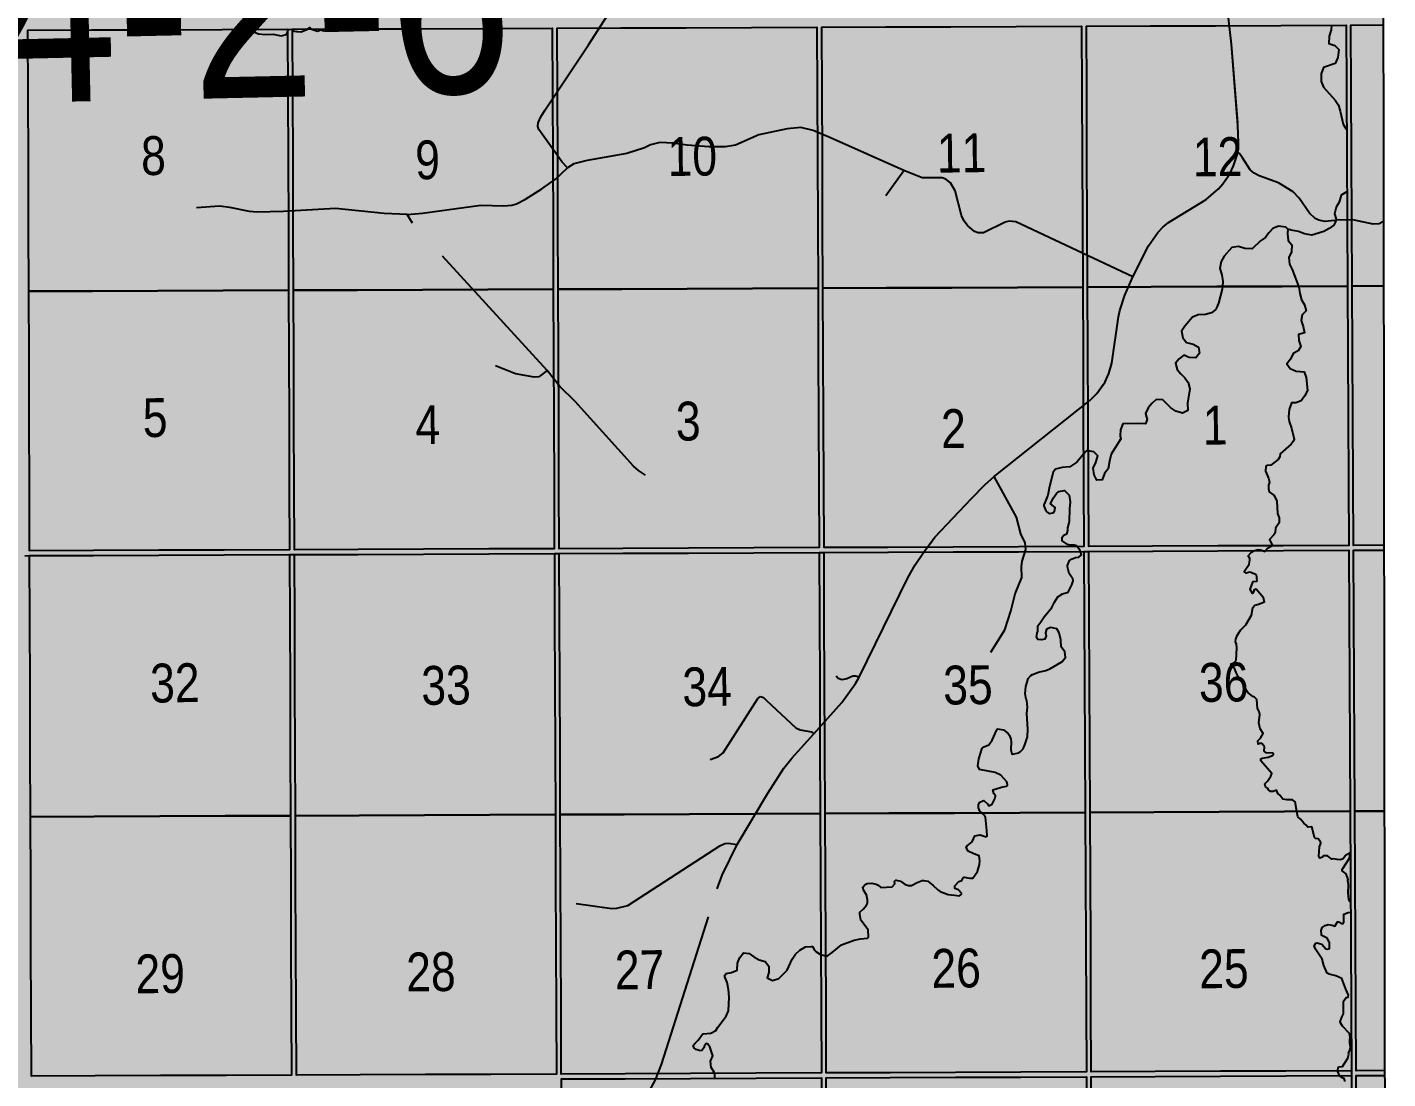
# Model space of a CAD drawing. Extents: x 405326 to 424052, y 6044755 to 6062236.
# Drawn here: x 417322.9 to 417601.5, y 6049722.1 to 6049937.6 of the extents above; entities that cross this region are included whole.
import ezdxf

# ---------------------------------------------------------------- set-up
doc = ezdxf.new("R2010")
doc.units = 0
doc.header["$LTSCALE"] = 5
doc.linetypes.add('DASHED2', pattern=[9.525, 6.35, -3.175])
for name, color, linetype in [('Quarters', 8, 'Continuous'), ('RoadSeg', 57, 'DASHED2'), ('T-WATER', 160, 'Continuous'), ('Townships', 57, 'Continuous')]:
    doc.layers.add(name, color=color, linetype=linetype)
doc.layers.add('ROUTE-MAP-BACKGROUND-H', color=7, linetype='Continuous', true_color=0xf0ebff)
doc.styles.add('120', font='ARIALN.TTF', dxfattribs={"height": 13})

msp = doc.modelspace()

# ---------------------------------------------------------------- hatches: boundary and pattern name
at = {"layer": 'ROUTE-MAP-BACKGROUND-H'}
h = msp.add_hatch(color=256, dxfattribs=at)
h.dxf.hatch_style = 1
h.paths.add_polyline_path([(416614.74, 6050107.04), (417600.353, 6050108.36), (417601.524, 6049233.335), (416615.912, 6049232.015)])

# ---------------------------------------------------------------- linework, layer by layer
at = {"layer": 'Quarters'}
for points in [[(417430.591, 6049897.288), (417430.644, 6049883.916), (417417.26, 6049883.863), (417403.876, 6049883.811), (417390.492, 6049883.758), (417377.443, 6049883.707), (417377.395, 6049897.082), (417377.347, 6049910.456), (417377.299, 6049923.831), (417377.251, 6049937.205), (417390.296, 6049937.255), (417403.675, 6049937.305), (417417.054, 6049937.356), (417430.433, 6049937.406), (417430.486, 6049924.034), (417430.538, 6049910.661)], [(417484.79, 6049897.499), (417484.848, 6049884.128), (417471.464, 6049884.076), (417458.08, 6049884.023), (417444.696, 6049883.971), (417431.647, 6049883.92), (417431.594, 6049897.292), (417431.542, 6049910.665), (417431.489, 6049924.038), (417431.436, 6049937.41), (417444.481, 6049937.46), (417457.86, 6049937.51), (417471.239, 6049937.561), (417484.618, 6049937.611), (417484.675, 6049924.24), (417484.732, 6049910.87)], [(417538.988, 6049897.709), (417539.051, 6049884.34), (417525.667, 6049884.288), (417512.284, 6049884.236), (417498.9, 6049884.183), (417485.851, 6049884.132), (417485.793, 6049897.503), (417485.736, 6049910.874), (417485.678, 6049924.244), (417485.621, 6049937.615), (417498.665, 6049937.664), (417512.044, 6049937.715), (417525.423, 6049937.766), (417538.802, 6049937.816), (417538.864, 6049924.447), (417538.926, 6049911.078)], [(417593.185, 6049897.933), (417593.252, 6049884.566), (417579.869, 6049884.51), (417566.486, 6049884.455), (417553.103, 6049884.399), (417540.054, 6049884.345), (417539.992, 6049897.714), (417539.929, 6049911.082), (417539.867, 6049924.451), (417539.805, 6049937.82), (417552.849, 6049937.872), (417566.228, 6049937.926), (417579.606, 6049937.98), (417592.984, 6049938.035), (417593.051, 6049924.668), (417593.118, 6049911.301)], [(417376.392, 6049897.078), (417376.44, 6049883.703), (417363.057, 6049883.653), (417349.673, 6049883.603), (417336.29, 6049883.553), (417323.241, 6049883.504), (417323.198, 6049896.88), (417323.154, 6049910.256), (417323.111, 6049923.632), (417323.068, 6049937.008), (417336.112, 6049937.055), (417349.491, 6049937.104), (417362.869, 6049937.153), (417376.248, 6049937.202), (417376.296, 6049923.827), (417376.344, 6049910.453)], [(417593.454, 6049844.464), (417593.519, 6049831.432), (417580.132, 6049831.375), (417566.744, 6049831.318), (417553.356, 6049831.26), (417540.302, 6049831.203), (417540.241, 6049844.238), (417540.179, 6049857.607), (417540.116, 6049870.976), (417540.054, 6049884.345), (417553.103, 6049884.399), (417566.486, 6049884.455), (417579.869, 6049884.51), (417593.252, 6049884.566), (417593.319, 6049871.199), (417593.387, 6049857.832)], [(417376.584, 6049843.58), (417376.631, 6049830.539), (417363.243, 6049830.488), (417349.855, 6049830.436), (417336.467, 6049830.384), (417323.413, 6049830.334), (417323.371, 6049843.376), (417323.328, 6049856.752), (417323.284, 6049870.128), (417323.241, 6049883.504), (417336.29, 6049883.553), (417349.673, 6049883.603), (417363.057, 6049883.653), (417376.44, 6049883.703), (417376.488, 6049870.329), (417376.536, 6049856.954)], [(417430.802, 6049843.797), (417430.854, 6049830.759), (417417.466, 6049830.705), (417404.077, 6049830.65), (417390.688, 6049830.596), (417377.634, 6049830.543), (417377.587, 6049843.583), (417377.539, 6049856.958), (417377.491, 6049870.333), (417377.443, 6049883.707), (417390.492, 6049883.758), (417403.876, 6049883.811), (417417.26, 6049883.863), (417430.644, 6049883.916), (417430.697, 6049870.543), (417430.749, 6049857.17)], [(417485.02, 6049844.015), (417485.076, 6049830.979), (417471.688, 6049830.925), (417458.3, 6049830.87), (417444.911, 6049830.816), (417431.857, 6049830.763), (417431.806, 6049843.801), (417431.753, 6049857.174), (417431.7, 6049870.547), (417431.647, 6049883.92), (417444.696, 6049883.971), (417458.08, 6049884.023), (417471.464, 6049884.076), (417484.848, 6049884.128), (417484.905, 6049870.757), (417484.963, 6049857.386)], [(417539.238, 6049844.234), (417539.298, 6049831.199), (417525.91, 6049831.145), (417512.522, 6049831.09), (417499.134, 6049831.036), (417486.08, 6049830.983), (417486.024, 6049844.019), (417485.966, 6049857.39), (417485.908, 6049870.761), (417485.851, 6049884.132), (417498.9, 6049884.183), (417512.284, 6049884.236), (417525.667, 6049884.288), (417539.051, 6049884.34), (417539.113, 6049870.972), (417539.175, 6049857.603)], [(417376.78, 6049789.417), (417376.829, 6049776.044), (417363.436, 6049775.992), (417350.043, 6049775.94), (417336.651, 6049775.888), (417323.592, 6049775.838), (417323.548, 6049789.211), (417323.504, 6049802.584), (417323.46, 6049815.958), (417323.416, 6049829.331), (417336.47, 6049829.381), (417349.858, 6049829.433), (417363.247, 6049829.485), (417376.635, 6049829.536), (417376.683, 6049816.163), (417376.732, 6049802.791)], [(417431.018, 6049789.638), (417431.071, 6049776.265), (417417.678, 6049776.211), (417404.285, 6049776.156), (417390.891, 6049776.101), (417377.832, 6049776.048), (417377.783, 6049789.421), (417377.735, 6049802.794), (417377.686, 6049816.167), (417377.638, 6049829.54), (417390.692, 6049829.593), (417404.081, 6049829.647), (417417.469, 6049829.702), (417430.858, 6049829.756), (417430.911, 6049816.384), (417430.964, 6049803.011)], [(417485.255, 6049789.859), (417485.314, 6049776.487), (417471.92, 6049776.432), (417458.527, 6049776.377), (417445.134, 6049776.323), (417432.075, 6049776.269), (417432.021, 6049789.642), (417431.968, 6049803.015), (417431.914, 6049816.388), (417431.861, 6049829.76), (417444.915, 6049829.813), (417458.304, 6049829.868), (417471.692, 6049829.922), (417485.081, 6049829.976), (417485.139, 6049816.604), (417485.197, 6049803.232)], [(417539.492, 6049790.08), (417539.555, 6049776.708), (417526.162, 6049776.653), (417512.769, 6049776.599), (417499.376, 6049776.544), (417486.317, 6049776.491), (417486.258, 6049789.863), (417486.2, 6049803.236), (417486.142, 6049816.608), (417486.084, 6049829.98), (417499.138, 6049830.033), (417512.526, 6049830.088), (417525.915, 6049830.142), (417539.303, 6049830.196), (417539.366, 6049816.824), (417539.429, 6049803.452)], [(417593.728, 6049790.316), (417593.796, 6049776.944), (417580.403, 6049776.886), (417567.01, 6049776.828), (417553.617, 6049776.77), (417540.558, 6049776.713), (417540.495, 6049790.085), (417540.432, 6049803.457), (417540.369, 6049816.829), (417540.306, 6049830.201), (417553.36, 6049830.257), (417566.748, 6049830.315), (417580.136, 6049830.372), (417593.524, 6049830.429), (417593.592, 6049817.058), (417593.66, 6049803.687)], [(417376.975, 6049735.925), (417377.022, 6049722.886), (417363.625, 6049722.834), (417350.228, 6049722.782), (417336.831, 6049722.73), (417323.768, 6049722.679), (417323.725, 6049735.718), (417323.681, 6049749.091), (417323.636, 6049762.464), (417323.592, 6049775.838), (417336.651, 6049775.888), (417350.043, 6049775.94), (417363.436, 6049775.992), (417376.829, 6049776.044), (417376.878, 6049762.671), (417376.926, 6049749.298)], [(417431.232, 6049736.147), (417431.284, 6049723.108), (417417.886, 6049723.053), (417404.488, 6049722.999), (417391.09, 6049722.944), (417378.026, 6049722.89), (417377.978, 6049735.929), (417377.929, 6049749.302), (417377.881, 6049762.675), (417377.832, 6049776.048), (417390.891, 6049776.101), (417404.285, 6049776.156), (417417.678, 6049776.211), (417431.071, 6049776.265), (417431.125, 6049762.893), (417431.178, 6049749.52)], [(417485.489, 6049736.369), (417485.546, 6049723.331), (417472.147, 6049723.276), (417458.749, 6049723.221), (417445.351, 6049723.166), (417432.287, 6049723.113), (417432.235, 6049736.151), (417432.182, 6049749.524), (417432.128, 6049762.897), (417432.075, 6049776.269), (417445.134, 6049776.323), (417458.527, 6049776.377), (417471.92, 6049776.432), (417485.314, 6049776.487), (417485.372, 6049763.114), (417485.43, 6049749.742)], [(417539.745, 6049736.591), (417539.807, 6049723.554), (417526.409, 6049723.499), (417513.01, 6049723.444), (417499.613, 6049723.389), (417486.549, 6049723.335), (417486.492, 6049736.373), (417486.433, 6049749.746), (417486.375, 6049763.118), (417486.317, 6049776.491), (417499.376, 6049776.544), (417512.769, 6049776.599), (417526.162, 6049776.653), (417539.555, 6049776.708), (417539.618, 6049763.336), (417539.682, 6049749.964)], [(417594, 6049736.83), (417594.067, 6049723.794), (417580.669, 6049723.735), (417567.271, 6049723.676), (417553.873, 6049723.616), (417540.81, 6049723.558), (417540.748, 6049736.596), (417540.685, 6049749.968), (417540.622, 6049763.34), (417540.558, 6049776.713), (417553.617, 6049776.77), (417567.01, 6049776.828), (417580.403, 6049776.886), (417593.796, 6049776.944), (417593.864, 6049763.573), (417593.932, 6049750.202)], [(417594.276, 6049682.677), (417594.344, 6049669.306), (417580.942, 6049669.246), (417567.539, 6049669.186), (417554.136, 6049669.125), (417541.068, 6049669.066), (417541.004, 6049682.439), (417540.941, 6049695.811), (417540.878, 6049709.183), (417540.814, 6049722.555), (417553.878, 6049722.613), (417567.276, 6049722.673), (417580.674, 6049722.732), (417594.072, 6049722.791), (417594.14, 6049709.419), (417594.208, 6049696.048)], [(417485.725, 6049682.211), (417485.784, 6049668.838), (417472.381, 6049668.783), (417458.978, 6049668.728), (417445.575, 6049668.672), (417432.506, 6049668.618), (417432.452, 6049681.991), (417432.399, 6049695.364), (417432.345, 6049708.737), (417432.291, 6049722.11), (417445.355, 6049722.163), (417458.754, 6049722.218), (417472.152, 6049722.273), (417485.55, 6049722.328), (417485.608, 6049708.956), (417485.667, 6049695.583)], [(417540.001, 6049682.434), (417540.064, 6049669.062), (417526.662, 6049669.007), (417513.259, 6049668.951), (417499.856, 6049668.896), (417486.787, 6049668.842), (417486.729, 6049682.215), (417486.67, 6049695.587), (417486.612, 6049708.96), (417486.553, 6049722.332), (417499.617, 6049722.386), (417513.015, 6049722.441), (417526.413, 6049722.496), (417539.811, 6049722.551), (417539.875, 6049709.178), (417539.938, 6049695.806)]]:
    msp.add_lwpolyline(points, close=True, dxfattribs=at)
for points in [[(417600.652, 6049884.612), (417594.255, 6049884.572), (417594.188, 6049897.94), (417594.121, 6049911.307), (417594.054, 6049924.674), (417593.987, 6049938.041), (417600.581, 6049938.083)], [(417600.724, 6049831.476), (417594.522, 6049831.438), (417594.457, 6049844.471), (417594.39, 6049857.838), (417594.323, 6049871.205), (417594.255, 6049884.572), (417600.652, 6049884.612)], [(417600.797, 6049776.987), (417594.799, 6049776.95), (417594.731, 6049790.322), (417594.663, 6049803.693), (417594.595, 6049817.064), (417594.527, 6049830.435), (417600.725, 6049830.473)], [(417600.868, 6049723.836), (417595.07, 6049723.8), (417595.003, 6049736.837), (417594.935, 6049750.208), (417594.867, 6049763.579), (417594.799, 6049776.95), (417600.797, 6049776.987)], [(417600.941, 6049669.347), (417595.348, 6049669.312), (417595.279, 6049682.683), (417595.211, 6049696.054), (417595.143, 6049709.426), (417595.075, 6049722.797), (417600.869, 6049722.833)]]:
    msp.add_lwpolyline(points, dxfattribs=at)
at = {"layer": 'RoadSeg'}
for p, q in [((417498.757, 6049903.134), (417502.44, 6049908.236)), ((417590.614, 6049898.041), (417591.012, 6049898.082))]:
    msp.add_line(p, q, dxfattribs=at)
at = {"layer": 'RoadSeg', "flags": 128}
msp.add_lwpolyline([(417493.311, 6049804.416), (417503.222, 6049824.787), (417504.761, 6049827.481), (417506.437, 6049830.012), (417508.799, 6049833.123), (417516.248, 6049841.066), (417519.016, 6049843.853), (417520.942, 6049845.557), (417540.536, 6049861.145), (417541.937, 6049862.572), (417543.586, 6049864.802), (417544.41, 6049866.683), (417544.998, 6049868.758), (417546.359, 6049878.268), (417546.664, 6049879.539), (417547.661, 6049882.72), (417549.344, 6049886.482), (417552.535, 6049892.837), (417554.406, 6049895.572), (417555.448, 6049896.658), (417556.625, 6049897.582), (417564.308, 6049902.336), (417566.891, 6049904.487), (417567.767, 6049905.504), (417569.153, 6049907.596), (417569.95, 6049909.21), (417570.791, 6049911.889), (417570.978, 6049914.022), (417570.838, 6049917.479), (417569.519, 6049934.117), (417568.938, 6049939.527), (417568.283, 6049942.141), (417567.432, 6049944.585), (417562.819, 6049956.562), (417561.995, 6049959.339), (417559.379, 6049971.259), (417558.884, 6049975.739), (417559.014, 6049977.439), (417559.411, 6049979.111), (417560.584, 6049981.83), (417562.165, 6049984.126), (417570.397, 6049994.315), (417572.031, 6049997.244), (417572.749, 6049999.454), (417573.311, 6050002.76), (417573.304, 6050004.656), (417572.731, 6050008.103), (417571.223, 6050014.857), (417571.048, 6050016.817), (417571.318, 6050019.75), (417572.571, 6050023.436), (417574.804, 6050027.875), (417576.642, 6050032.205), (417577.419, 6050036.313), (417577.728, 6050042.075), (417577.581, 6050045.864), (417577.106, 6050047.85), (417576.198, 6050049.86), (417574.96, 6050051.763), (417573.396, 6050053.36), (417568.624, 6050057.184), (417566.859, 6050058.843), (417565.188, 6050060.736), (417563.156, 6050063.986), (417561.828, 6050067.019), (417561.005, 6050069.695), (417559.1, 6050081.032), (417557.869, 6050085.729), (417557.369, 6050087.315), (417555.374, 6050091.964), (417554.154, 6050094.566), (417551.084, 6050099.69), (417547.111, 6050105.851), (417544.651, 6050109.665), (417542.936, 6050112.057), (417541.779, 6050113.297), (417539.339, 6050115.374), (417536.645, 6050116.913), (417533.263, 6050117.972), (417530.361, 6050118.309), (417527.172, 6050118.108), (417524.956, 6050117.529), (417521.426, 6050116.123), (417516.619, 6050113.791), (417512.855, 6050112.481), (417510.238, 6050111.926), (417508.511, 6050111.789), (417506.251, 6050111.708), (417504.085, 6050111.861), (417501.983, 6050112.182), (417499.172, 6050112.954), (417496.522, 6050113.995), (417493.121, 6050115.918), (417490.788, 6050117.698), (417489.125, 6050119.226), (417486.704, 6050121.969), (417485.364, 6050124.003), (417483.731, 6050127.228), (417482.666, 6050130.399), (417475.483, 6050157.561), (417471.521, 6050172.543), (417470.457, 6050175.647), (417468.754, 6050179.037), (417466.527, 6050182.084), (417454.748, 6050196.27), (417452.027, 6050199.04), (417450.133, 6050200.496), (417444.095, 6050204.393), (417442.606, 6050205.591), (417440.937, 6050207.419), (417439.494, 6050209.55), (417438.379, 6050211.955), (417437.62, 6050214.767), (417437.029, 6050219.079), (417435.902, 6050229.833), (417435.754, 6050246.097), (417434.915, 6050252.699), (417432.503, 6050275.335), (417429.936, 6050298.966), (417428.825, 6050304.298), (417427.526, 6050307.464), (417425.833, 6050310.422), (417421.787, 6050316.091), (417402.858, 6050342.6), (417400.366, 6050345.607), (417398.596, 6050347.465), (417396.254, 6050349.645), (417394.667, 6050350.742), (417393.275, 6050352.076), (417390.909, 6050353.855), (417367.251, 6050372.811), (417365.38, 6050374.767), (417364.488, 6050376.013), (417363.211, 6050378.214), (417362.475, 6050379.961), (417359.071, 6050386.675), (417357.048, 6050391.09), (417354.723, 6050395.598), (417350.746, 6050404.262), (417349.878, 6050407.504), (417349.654, 6050410.227), (417349.952, 6050413.393), (417350.818, 6050416.439), (417352.064, 6050418.861), (417356.168, 6050424.537), (417361.856, 6050432.376), (417362.367, 6050433.352), (417363.058, 6050435.296), (417363.349, 6050437.231), (417363.316, 6050440.325), (417362.768, 6050442.642), (417361.757, 6050444.816), (417358.509, 6050450.468), (417357.522, 6050453.075), (417357.144, 6050455.196), (417357.103, 6050457.125), (417357.482, 6050459.628), (417357.887, 6050460.9), (417359.324, 6050463.726), (417365.182, 6050471.402), (417365.436, 6050471.94), (417368.517, 6050475.665), (417370.059, 6050478.056), (417371.505, 6050480.916), (417371.996, 6050482.89), (417372.242, 6050485.39), (417372.136, 6050487.218), (417371.689, 6050489.438), (417370.906, 6050491.85), (417367.683, 6050499.434), (417366.576, 6050502.97), (417365.484, 6050508.936), (417362.745, 6050528.143), (417362.672, 6050531.601), (417363.16, 6050538.366), (417363.232, 6050542.76), (417362.493, 6050564.97), (417362.666, 6050569.332), (417363.3, 6050573.904), (417363.946, 6050576.38), (417365.769, 6050581.41), (417367.298, 6050584.57), (417369.096, 6050587.669), (417379.028, 6050602.416), (417386.285, 6050613.19), (417392.416, 6050622.171), (417394.7, 6050625.847), (417395.841, 6050628.5), (417396.632, 6050631.977), (417396.704, 6050634.807), (417396.428, 6050636.863), (417394.837, 6050642.819), (417393.727, 6050646.488), (417393.312, 6050647.211), (417392.356, 6050651.483), (417392.229, 6050652.745), (417392.252, 6050656.372), (417392.475, 6050658.373), (417394.174, 6050669.19), (417394.524, 6050673.09), (417394.109, 6050676.941), (417393.168, 6050680.514), (417392.86, 6050682.437), (417392.744, 6050686.361), (417393.521, 6050704.511), (417393.81, 6050706.547), (417394.211, 6050708.053), (417396.182, 6050712.353), (417401.925, 6050722.325), (417403.444, 6050724.42), (417405.301, 6050726.289), (417412.322, 6050730.964), (417416.179, 6050734.174), (417424.375, 6050743.033), (417427.094, 6050746.585), (417429.124, 6050749.689), (417434.207, 6050757.849), (417437.149, 6050761.872), (417452.689, 6050780.503), (417454.11, 6050782.53), (417455.651, 6050785.158), (417459.11, 6050791.453), (417459.808, 6050793.032), (417461.21, 6050797.521), (417461.811, 6050800.528), (417462.236, 6050805.595), (417462.691, 6050849.79), (417462.339, 6050852.245), (417461.796, 6050854.296), (417460.03, 6050857.552), (417458.45, 6050859.848), (417448.828, 6050872.619), (417445.311, 6050876.836), (417442.766, 6050879.177), (417423.003, 6050894.727), (417421.44, 6050896.257), (417420.174, 6050897.894), (417418.962, 6050900.097), (417418.331, 6050901.614), (417416.381, 6050908.826), (417413.397, 6050922.337), (417413.052, 6050926.023), (417411.856, 6050955.61), (417409.959, 6051000.854), (417409.291, 6051005.664), (417408.535, 6051008.376), (417407.154, 6051012.273), (417405.034, 6051016.52), (417403.073, 6051019.506), (417396.505, 6051027.95), (417394.991, 6051030.28), (417393.843, 6051032.618), (417392.957, 6051035.161), (417384.148, 6051065.983), (417383.66, 6051068.601), (417381.012, 6051108.505), (417380.501, 6051112.188), (417380.022, 6051114.373), (417378.885, 6051117.776), (417377.418, 6051121.006), (417373.271, 6051128.27), (417371.673, 6051131.397), (417370.293, 6051135.294), (417369.998, 6051136.652), (417369.64, 6051139.372), (417368.567, 6051156.951), (417368.542, 6051161.242), (417369.165, 6051166.346), (417372.729, 6051184.888), (417372.861, 6051186.749), (417372.985, 6051188.488), (417372.675, 6051192.074), (417371.738, 6051195.481), (417370.897, 6051197.46), (417365.395, 6051207.391), (417363.93, 6051210.52), (417363.309, 6051213.136), (417363.247, 6051214.498), (417363.403, 6051216.531), (417364.349, 6051220.544), (417370.865, 6051242.61), (417372.056, 6051246.062), (417373.164, 6051248.715), (417382.654, 6051268.647), (417383.626, 6051271.43), (417384.346, 6051275.138), (417384.651, 6051279.57), (417384.429, 6051288.383), (417383.94, 6051333.157), (417383.618, 6051346.692), (417383.107, 6051350.375), (417381.036, 6051358.549), (417374.728, 6051382.902), (417371.211, 6051394.872), (417361.582, 6051425.178), (417359.985, 6051431.399), (417355.991, 6051448.839)], dxfattribs=at)
at = {"layer": 'RoadSeg'}
for points in [[(417570.791, 6049911.889), (417570.978, 6049914.022), (417570.838, 6049917.479), (417569.519, 6049934.117), (417568.938, 6049939.527), (417568.283, 6049942.141), (417567.432, 6049944.585), (417562.819, 6049956.562), (417561.995, 6049959.339), (417559.379, 6049971.259), (417558.884, 6049975.739), (417559.014, 6049977.439), (417559.411, 6049979.111), (417560.584, 6049981.83), (417562.165, 6049984.126), (417570.397, 6049994.315), (417572.031, 6049997.244), (417572.749, 6049999.454), (417573.311, 6050002.76), (417573.304, 6050004.656), (417572.731, 6050008.103), (417571.223, 6050014.857), (417571.048, 6050016.817), (417571.318, 6050019.75)], [(417433.533, 6049908.829), (417432.477, 6049909.97), (417427.678, 6049916.621), (417427.498, 6049917.283), (417427.549, 6049918.015), (417428.088, 6049919.258), (417428.956, 6049920.674), (417437.82, 6049934.003), (417445.708, 6049946.28), (417445.892, 6049947.016), (417445.956, 6049948.68), (417445.874, 6049966.576), (417446.004, 6049968.275), (417446.647, 6049969.32)], [(417433.533, 6049908.829), (417432.477, 6049909.97), (417427.678, 6049916.621), (417427.498, 6049917.283), (417427.549, 6049918.015), (417428.088, 6049919.258), (417428.956, 6049920.674), (417437.82, 6049934.003), (417445.708, 6049946.28), (417445.892, 6049947.016), (417445.956, 6049948.68), (417445.874, 6049966.576), (417446.004, 6049968.275), (417446.647, 6049969.32)], [(417502.44, 6049908.236), (417487.427, 6049914.968), (417483.869, 6049916.422), (417481.327, 6049917.067), (417478.505, 6049916.807), (417472.71, 6049915.552), (417467.965, 6049913.455), (417465.877, 6049913.078), (417462.483, 6049913.105), (417458.051, 6049913.476), (417455.215, 6049913.882), (417452.485, 6049913.957), (417450.566, 6049913.483), (417449.314, 6049912.891), (417445.713, 6049911.716), (417437.593, 6049910.312), (417434.847, 6049909.588), (417433.533, 6049908.829)], [(417502.44, 6049908.236), (417487.427, 6049914.968), (417483.869, 6049916.422), (417481.327, 6049917.067), (417478.505, 6049916.807), (417472.71, 6049915.552), (417467.965, 6049913.455), (417465.877, 6049913.078), (417462.483, 6049913.105), (417458.051, 6049913.476), (417455.215, 6049913.882), (417452.485, 6049913.957), (417450.566, 6049913.483), (417449.314, 6049912.891), (417445.713, 6049911.716), (417437.593, 6049910.312), (417434.847, 6049909.588), (417433.533, 6049908.829)], [(417549.344, 6049886.482), (417552.535, 6049892.837), (417554.406, 6049895.572), (417555.448, 6049896.658), (417556.625, 6049897.582), (417564.308, 6049902.336), (417566.891, 6049904.487), (417567.767, 6049905.504), (417569.153, 6049907.596), (417569.95, 6049909.21), (417570.791, 6049911.889)], [(417590.614, 6049898.041), (417588.622, 6049897.832), (417587.386, 6049898.072), (417586.681, 6049898.389), (417585.493, 6049899.495), (417583.398, 6049902.577), (417582.139, 6049903.881), (417579.173, 6049905.714), (417575.217, 6049907.16), (417574.174, 6049907.703), (417573.327, 6049908.417), (417571.777, 6049910.879), (417571.093, 6049911.796), (417570.791, 6049911.889)], [(417590.614, 6049898.041), (417588.622, 6049897.832), (417587.386, 6049898.072), (417586.681, 6049898.389), (417585.493, 6049899.495), (417583.398, 6049902.577), (417582.139, 6049903.881), (417579.173, 6049905.714), (417575.217, 6049907.16), (417574.174, 6049907.703), (417573.327, 6049908.417), (417571.777, 6049910.879), (417571.093, 6049911.796), (417570.791, 6049911.889)], [(417400.704, 6049899.246), (417403.859, 6049899.48), (417415.833, 6049901.132), (417420.527, 6049901), (417422.12, 6049901.167), (417423.078, 6049901.454), (417424.922, 6049902.358), (417428.269, 6049904.525), (417431.089, 6049906.448), (417433.533, 6049908.829)], [(417400.704, 6049899.246), (417403.859, 6049899.48), (417415.833, 6049901.132), (417420.527, 6049901), (417422.12, 6049901.167), (417423.078, 6049901.454), (417424.922, 6049902.358), (417428.269, 6049904.525), (417431.089, 6049906.448), (417433.533, 6049908.829)], [(417549.344, 6049886.482), (417525.352, 6049897.713), (417524.018, 6049897.884), (417523.158, 6049897.666), (417518.746, 6049895.51), (417517.616, 6049895.486), (417516.911, 6049895.77), (417515.488, 6049896.971), (417514.77, 6049897.887), (417514.214, 6049899.006), (417512.908, 6049904.068), (417512.008, 6049905.745), (417511.028, 6049906.456), (417510.29, 6049906.74), (417506.198, 6049906.719), (417502.44, 6049908.236)], [(417549.344, 6049886.482), (417525.352, 6049897.713), (417524.018, 6049897.884), (417523.158, 6049897.666), (417518.746, 6049895.51), (417517.616, 6049895.486), (417516.911, 6049895.77), (417515.488, 6049896.971), (417514.77, 6049897.887), (417514.214, 6049899.006), (417512.908, 6049904.068), (417512.008, 6049905.745), (417511.028, 6049906.456), (417510.29, 6049906.74), (417506.198, 6049906.719), (417502.44, 6049908.236)], [(417400.704, 6049899.246), (417396.043, 6049899.413), (417386.04, 6049900.497), (417375.375, 6049899.837), (417369.956, 6049899.722), (417368.456, 6049899.856), (417364.379, 6049900.701), (417362.311, 6049900.956), (417357.595, 6049900.589)], [(417400.704, 6049899.246), (417396.043, 6049899.413), (417386.04, 6049900.497), (417375.375, 6049899.837), (417369.956, 6049899.722), (417368.456, 6049899.856), (417364.379, 6049900.701), (417362.311, 6049900.956), (417357.595, 6049900.589)], [(417429.396, 6049867.257), (417401.807, 6049897.44), (417400.704, 6049899.246)], [(417429.396, 6049867.257), (417401.807, 6049897.44), (417400.704, 6049899.246)], [(417600.635, 6049897.8), (417600.534, 6049897.72), (417599.777, 6049897.338), (417598.515, 6049897.244), (417594.337, 6049898.153), (417591.012, 6049898.082)], [(417600.635, 6049897.8), (417600.534, 6049897.72), (417599.777, 6049897.338), (417598.515, 6049897.244), (417594.337, 6049898.153), (417591.012, 6049898.082)], [(417520.942, 6049845.557), (417540.536, 6049861.145), (417541.937, 6049862.572), (417543.586, 6049864.802), (417544.41, 6049866.683), (417544.998, 6049868.758), (417546.359, 6049878.268), (417546.664, 6049879.539), (417547.661, 6049882.72), (417549.344, 6049886.482)], [(417429.396, 6049867.257), (417427.66, 6049865.989), (417426.697, 6049865.902), (417422.923, 6049866.62), (417418.796, 6049868.262)], [(417429.396, 6049867.257), (417427.66, 6049865.989), (417426.697, 6049865.902), (417422.923, 6049866.62), (417418.796, 6049868.262)], [(417449.547, 6049845.831), (417448.063, 6049846.764), (417447.079, 6049847.675), (417435.153, 6049860.926), (417431.994, 6049863.986), (417429.396, 6049867.257)], [(417449.547, 6049845.831), (417448.063, 6049846.764), (417447.079, 6049847.675), (417435.153, 6049860.926), (417431.994, 6049863.986), (417429.396, 6049867.257)], [(417493.311, 6049804.416), (417503.222, 6049824.787), (417504.761, 6049827.481), (417506.437, 6049830.012), (417508.799, 6049833.123), (417516.248, 6049841.066), (417519.016, 6049843.853), (417520.942, 6049845.557)], [(417520.246, 6049809.582), (417523.076, 6049814.166), (417524.325, 6049817.985), (417525.248, 6049821.498), (417526.573, 6049824.886), (417526.494, 6049827.013), (417526.635, 6049828.214), (417527.416, 6049830.593), (417527.253, 6049831.986), (417526.382, 6049833.83), (417525.511, 6049837.238), (417520.942, 6049845.557)], [(417520.246, 6049809.582), (417523.076, 6049814.166), (417524.325, 6049817.985), (417525.248, 6049821.498), (417526.573, 6049824.886), (417526.494, 6049827.013), (417526.635, 6049828.214), (417527.416, 6049830.593), (417527.253, 6049831.986), (417526.382, 6049833.83), (417525.511, 6049837.238), (417520.942, 6049845.557)], [(417483.977, 6049792.84), (417489.695, 6049799.249), (417492.539, 6049803.136), (417493.311, 6049804.416)], [(417483.977, 6049792.84), (417489.695, 6049799.249), (417492.539, 6049803.136), (417493.311, 6049804.416)], [(417493.311, 6049804.416), (417492.507, 6049804.665), (417492.009, 6049804.621), (417490.757, 6049804.063), (417489.729, 6049803.908), (417488.958, 6049804.19), (417488.582, 6049804.615)], [(417493.311, 6049804.416), (417492.507, 6049804.665), (417492.009, 6049804.621), (417490.757, 6049804.063), (417489.729, 6049803.908), (417488.958, 6049804.19), (417488.582, 6049804.615)], [(417462.766, 6049787.564), (417464.449, 6049788.166), (417465.431, 6049788.918), (417472.546, 6049800.048), (417473.102, 6049800.492), (417473.673, 6049800.238), (417474.317, 6049799.687), (417480.325, 6049794.06), (417481.198, 6049793.646), (417483.536, 6049793.23), (417483.977, 6049792.84)], [(417462.766, 6049787.564), (417464.449, 6049788.166), (417465.431, 6049788.918), (417472.546, 6049800.048), (417473.102, 6049800.492), (417473.673, 6049800.238), (417474.317, 6049799.687), (417480.325, 6049794.06), (417481.198, 6049793.646), (417483.536, 6049793.23), (417483.977, 6049792.84)], [(417468.294, 6049770.118), (417474.556, 6049780.663), (417477.874, 6049785.757), (417479.46, 6049787.82), (417483.977, 6049792.84)], [(417468.294, 6049770.118), (417474.556, 6049780.663), (417477.874, 6049785.757), (417479.46, 6049787.82), (417483.977, 6049792.84)], [(417435.352, 6049758.038), (417442.625, 6049757.029), (417443.655, 6049757.084), (417445.906, 6049757.631), (417464.74, 6049769.875), (417465.761, 6049770.329), (417466.457, 6049770.444), (417468.294, 6049770.118)], [(417435.352, 6049758.038), (417442.625, 6049757.029), (417443.655, 6049757.084), (417445.906, 6049757.631), (417464.74, 6049769.875), (417465.761, 6049770.329), (417466.457, 6049770.444), (417468.294, 6049770.118)], [(417449.572, 6049718.288), (417451.59, 6049721.957), (417452.821, 6049725.078), (417464.229, 6049761.049), (417465.234, 6049763.831), (417468.294, 6049770.118)], [(417449.572, 6049718.288), (417451.59, 6049721.957), (417452.821, 6049725.078), (417464.229, 6049761.049), (417465.234, 6049763.831), (417468.294, 6049770.118)]]:
    msp.add_lwpolyline(points, dxfattribs=at)
at = {"layer": 'ROUTE-MAP-BACKGROUND-H'}
msp.add_lwpolyline([(416614.74, 6050107.04), (417600.353, 6050108.36), (417601.524, 6049233.335), (416615.912, 6049232.015)], close=True, dxfattribs=at)
at = {"layer": 'T-WATER'}
for points in [[(417366.913, 6049937.979), (417367.898, 6049937.246), (417368.016, 6049937.196), (417370.269, 6049936.229), (417371.689, 6049936.09), (417373.263, 6049936.168), (417374.942, 6049935.814), (417376.006, 6049936.088), (417376.215, 6049936.596), (417376.449, 6049937.164), (417377.216, 6049937.185), (417377.283, 6049937.187), (417377.512, 6049936.796), (417378.086, 6049936.744), (417378.352, 6049936.719), (417379.038, 6049936.657), (417380.188, 6049937.166), (417380.305, 6049937.241), (417380.788, 6049937.548), (417381.104, 6049937.244), (417381.157, 6049937.192), (417382.379, 6049936.82), (417383.025, 6049937.048), (417383.658, 6049936.842), (417384.749, 6049936.968), (417384.81, 6049937.258), (417385.022, 6049938.262)], [(417590.026, 6049938.046), (417589.956, 6049937.068), (417589.487, 6049935.794), (417589.456, 6049934.293), (417590.662, 6049933.84), (417591.503, 6049933.034), (417591.321, 6049931.403), (417590.78, 6049930.194), (417588.361, 6049929.352), (417587.908, 6049928.027), (417587.903, 6049926.473), (417588.327, 6049925.298), (417590.741, 6049922.646), (417591.43, 6049921.632), (417591.793, 6049920.386), (417592.376, 6049917.774), (417593.017, 6049916.739), (417593.057, 6049916.712)], [(417593.117, 6049903.954), (417593.009, 6049903.783), (417591.956, 6049903.182), (417591.6, 6049901.796), (417590.92, 6049900.755), (417590.628, 6049899.355), (417590.942, 6049898.271), (417590.986, 6049898.12), (417590.722, 6049897.6), (417590.451, 6049897.066), (417589.5, 6049896.35), (417588.414, 6049895.783), (417585.943, 6049895.029), (417584.494, 6049895.304), (417583.264, 6049895.769), (417581.73, 6049896.022), (417581.056, 6049896.233)], [(417581.056, 6049896.233), (417580.618, 6049896.625), (417579.168, 6049896.864), (417578.017, 6049896.35), (417577.165, 6049895.512), (417576.452, 6049894.513), (417575.458, 6049893.871), (417573.748, 6049892.231), (417572.257, 6049892.283), (417570.933, 6049892.705), (417569.567, 6049892.504), (417568.017, 6049890.682), (417567.388, 6049889.614), (417567.144, 6049888.147), (417567.527, 6049886.892), (417567.713, 6049885.501), (417567.644, 6049884.488), (417567.606, 6049883.916), (417566.89, 6049881.064), (417566.471, 6049880.117), (417566.355, 6049879.856), (417565.428, 6049879.102), (417564.167, 6049878.759), (417562.664, 6049878.681), (417561.547, 6049878.179), (417559.939, 6049876.383), (417559.282, 6049875.319), (417559.555, 6049873.994), (417560.286, 6049873.04), (417561.668, 6049872.668), (417562.758, 6049872.048), (417562.977, 6049870.842), (417562.236, 6049869.871), (417560.874, 6049869.904), (417559.772, 6049870.406), (417558.819, 6049869.684), (417558.061, 6049868.75), (417558.392, 6049867.511), (417559.14, 6049866.582), (417559.943, 6049865.743), (417560.626, 6049864.787), (417560.967, 6049863.525), (417560.492, 6049860.556), (417560.564, 6049859.081), (417559.48, 6049858.523), (417558.147, 6049858.942), (417557.13, 6049859.606), (417555.433, 6049861.292), (417554.106, 6049861.342), (417553.224, 6049860.526), (417552.464, 6049859.594), (417551.896, 6049858.429), (417552.093, 6049857.681), (417552.219, 6049857.203), (417551.922, 6049856.333), (417550.312, 6049856.443), (417547.28, 6049856.359), (417546.8, 6049855.091), (417546.719, 6049853.859), (417546.848, 6049853.262), (417544.851, 6049850.107), (417544.505, 6049848.671), (417544.282, 6049847.096), (417543.518, 6049846.166), (417543.06, 6049844.886), (417541.947, 6049844.809), (417541.41, 6049845.891), (417541.203, 6049847.263), (417541.75, 6049848.437), (417542.133, 6049849.787), (417541.312, 6049850.633), (417540.175, 6049850.792), (417539.808, 6049850.843), (417539.175, 6049850.082), (417538.245, 6049848.965), (417537.852, 6049848.487), (417536.382, 6049847.539), (417534.84, 6049847.425), (417533.482, 6049847.086), (417532.981, 6049846.466), (417532.266, 6049843.51), (417531.96, 6049842.042), (417531.891, 6049841.694), (417531.354, 6049840.385), (417531.105, 6049839.777), (417531.098, 6049839.524), (417531.524, 6049838.493), (417531.69, 6049838.281), (417532.343, 6049837.975), (417532.913, 6049838.082), (417533.281, 6049838.323)], [(417581.056, 6049896.233), (417580.971, 6049895.332), (417581.109, 6049893.897), (417581.863, 6049893.007), (417581.827, 6049891.575), (417581.239, 6049890.429), (417581.367, 6049889.057), (417581.919, 6049887.942), (417583.256, 6049884.545), (417583.293, 6049884.446), (417583.516, 6049883.051), (417583.823, 6049881.77), (417584.453, 6049880.725), (417584.834, 6049879.507), (417584.012, 6049878.683), (417583.757, 6049877.517), (417584.189, 6049876.322), (417584.475, 6049875.019), (417583.234, 6049874.671), (417583.329, 6049873.408), (417583.736, 6049872.204), (417583.154, 6049871.325), (417582.162, 6049870.741), (417581.608, 6049869.58), (417580.854, 6049868.635), (417581.54, 6049867.711), (417582.741, 6049867.162), (417584.367, 6049866.976), (417584.837, 6049865.865), (417585.079, 6049863.17), (417584.486, 6049862.032), (417583.78, 6049861.044), (417582.727, 6049860.663), (417581.801, 6049860.637), (417581.359, 6049859.308), (417581.206, 6049857.809), (417581.194, 6049857.691), (417581.321, 6049856.852), (417581.81, 6049855.48), (417582.356, 6049853.235), (417582.151, 6049852.755), (417581.726, 6049852.2), (417579.481, 6049850.189), (417579.402, 6049849.578), (417579.049, 6049849.034), (417577.608, 6049847.893), (417576.757, 6049847.81), (417576.525, 6049847.671), (417576.474, 6049846.616), (417577.113, 6049845.199), (417577.272, 6049844.422), (417577.123, 6049843.805), (417577.075, 6049843.108), (417577.25, 6049842.4), (417578.278, 6049841.66), (417578.804, 6049840.531), (417578.926, 6049837.952), (417579.296, 6049837.062), (417579.259, 6049836.027), (417578.537, 6049834.953), (417578.445, 6049833.976), (417578.184, 6049833.571), (417577.327, 6049832.632), (417577.478, 6049832.156), (417577.914, 6049831.389), (417577.927, 6049831.366), (417576.869, 6049830.784), (417576.519, 6049830.38)], [(417533.281, 6049838.323), (417533.389, 6049839.193), (417532.431, 6049839.973), (417532.991, 6049841.106), (417533.713, 6049842.046), (417534.153, 6049842.484), (417535.274, 6049842.654), (417535.476, 6049842.572), (417536.277, 6049841.705), (417536.506, 6049840.338), (417536.337, 6049838.912), (417536.248, 6049836.363), (417535.946, 6049835.055), (417535.908, 6049834.505), (417535.707, 6049833.743), (417535.217, 6049833.471), (417534.769, 6049833.018), (417534.792, 6049832.382), (417535.82, 6049831.688), (417536.204, 6049831.597), (417537.307, 6049831.56), (417537.773, 6049831.393), (417537.914, 6049831.217), (417538.265, 6049830.779), (417538.553, 6049830.217)], [(417531.65, 6049814.264), (417531.436, 6049813.519), (417531.568, 6049812.921), (417531.289, 6049812.211), (417530.601, 6049812.052), (417529.842, 6049812.15), (417529.617, 6049812.558), (417529.728, 6049813.501), (417529.888, 6049813.817), (417529.831, 6049814.966), (417530.48, 6049815.777), (417531.172, 6049816.79), (417532.724, 6049818.68), (417533.277, 6049819.836), (417533.941, 6049820.863), (417534.909, 6049821.515), (417536.044, 6049821.839), (417536.804, 6049823.355), (417537.101, 6049824.166), (417537.026, 6049824.623), (417536.891, 6049824.805), (417536.696, 6049825.067), (417536.253, 6049825.663), (417536.134, 6049826.192), (417535.935, 6049827.072), (417535.942, 6049827.344), (417536.375, 6049828.312), (417536.777, 6049828.618), (417537.577, 6049828.952), (417538.275, 6049829.046), (417538.794, 6049829.491), (417538.581, 6049830.163), (417538.553, 6049830.217)], [(417570.509, 6049807.877), (417570.626, 6049810.462), (417570.566, 6049811.179), (417570.366, 6049811.698), (417570.432, 6049812.245), (417570.689, 6049812.963), (417571.38, 6049814.071), (417572.447, 6049815.154), (417573.603, 6049817.143), (417573.905, 6049818.734), (417574.323, 6049819.189), (417575.035, 6049819.381), (417576.295, 6049819.848), (417576.092, 6049820.7), (417574.598, 6049822.436), (417574.069, 6049822.289), (417574.094, 6049822.035), (417573.848, 6049821.598), (417573.31, 6049822.367), (417573.653, 6049823.374), (417573.974, 6049824.034), (417574.688, 6049824.085), (417574.756, 6049824.186), (417574.703, 6049824.723), (417574.677, 6049824.989), (417574.651, 6049825.254), (417574.64, 6049825.36), (417574.529, 6049825.503), (417573.258, 6049825.977), (417572.5, 6049825.742), (417572.124, 6049826.094), (417573.12, 6049827.607), (417573.297, 6049828.416), (417573.288, 6049828.761), (417572.902, 6049829.29), (417573.616, 6049830.027), (417574.12, 6049830.31), (417574.313, 6049830.371), (417574.953, 6049830.572), (417575.458, 6049830.541), (417575.864, 6049830.377), (417576.348, 6049830.183), (417576.519, 6049830.38)], [(417514.291, 6049760.085), (417513.624, 6049760.868), (417512.859, 6049761.141), (417512.877, 6049761.684), (417513.684, 6049762.545), (417514.313, 6049762.758), (417514.592, 6049763.317), (417514.787, 6049763.42), (417515.911, 6049763.221), (417516.55, 6049763.278), (417517.49, 6049764.601), (417517.952, 6049766.063), (417518.012, 6049766.773), (417517.846, 6049767.811), (417516.761, 6049768.236), (417515.629, 6049768.767), (417515.207, 6049769.546), (417515.391, 6049769.908), (417516.385, 6049770.694), (417516.986, 6049771.927), (417518.074, 6049772.102), (417519.274, 6049771.742), (417519.474, 6049771.857), (417519.434, 6049772.991), (417519.145, 6049775.754), (417518.937, 6049776.184), (417518.401, 6049776.645), (417518.012, 6049776.98), (417517.715, 6049777.682), (417517.713, 6049778.342), (417517.995, 6049778.833), (417518.595, 6049779.122), (417518.795, 6049779.142), (417519.62, 6049778.445), (417519.821, 6049778.066), (417520.517, 6049778.394), (417521.046, 6049779.494), (417521.214, 6049780.117), (417520.846, 6049780.629), (417520.64, 6049781.358), (417522.39, 6049781.896), (417523.42, 6049782.129), (417523.66, 6049782.376), (417523.49, 6049782.992), (417522.266, 6049784.378), (417521.118, 6049784.899), (417517.938, 6049785.495), (417517.566, 6049786.265), (417517.798, 6049787.668), (417518.497, 6049789.865), (417518.649, 6049790.061), (417519.831, 6049790.578), (417520.535, 6049791.532), (417521.439, 6049793.637), (417521.617, 6049793.835), (417522.849, 6049793.642), (417523.814, 6049792.926), (417524.067, 6049792.516), (417524.354, 6049791.723), (417524.41, 6049791.166), (417524.332, 6049789.575), (417524.571, 6049788.731), (417524.678, 6049788.657), (417525.943, 6049788.905), (417526.272, 6049789.122), (417526.858, 6049789.765), (417527.209, 6049790.573), (417527.756, 6049792.203), (417527.809, 6049793.779), (417527.618, 6049797.008), (417527.777, 6049798.295), (417527.614, 6049799.672), (417527.494, 6049799.937), (417527.294, 6049800.999), (417527.375, 6049802.535), (417527.664, 6049803.428), (417527.899, 6049804.155), (417528.45, 6049804.797), (417528.778, 6049805.012), (417530.023, 6049805.486), (417531.505, 6049805.767), (417532.345, 6049806.141), (417534.763, 6049807.556), (417535.538, 6049808.431), (417535.38, 6049809.657), (417534.673, 6049810.623), (417534.592, 6049812.106), (417534.222, 6049813.489), (417533.753, 6049814.33), (417532.505, 6049814.592), (417531.65, 6049814.264)], [(417593.795, 6049768.431), (417593.795, 6049768.431), (417592.87, 6049767.913), (417592.421, 6049767.235), (417591.773, 6049767.031), (417591.128, 6049767.079), (417590.385, 6049767.242), (417590.064, 6049767.161), (417589.213, 6049767.828), (417588.342, 6049767.855), (417588.178, 6049767.582), (417587.629, 6049767.345), (417587.418, 6049767.757), (417587.513, 6049769.672), (417587.824, 6049770.426), (417587.756, 6049770.69), (417587.243, 6049771.329), (417586.727, 6049771.392), (417586.529, 6049771.584), (417586.044, 6049773.594), (417585.899, 6049773.74), (417585.185, 6049773.69), (417584.827, 6049774.112), (417584.348, 6049774.498), (417583.649, 6049775.323), (417583.087, 6049775.847), (417582.906, 6049776.908), (417582.564, 6049778.9), (417582.032, 6049779.299), (417580.858, 6049779.304), (417580.009, 6049779.407), (417579.412, 6049780.281), (417578.991, 6049780.616), (417578.707, 6049781.302), (417578.056, 6049781.023), (417577.534, 6049780.986), (417577.107, 6049781.352), (417576.911, 6049781.681), (417576.463, 6049781.948), (417576.339, 6049782.55), (417576.864, 6049783.149), (417577.548, 6049784.172), (417577.813, 6049784.723), (417575.514, 6049787.316), (417575.52, 6049787.68), (417575.783, 6049787.823), (417577.007, 6049788.063), (417577.888, 6049788.383), (417578.137, 6049788.677), (417577.97, 6049788.866), (417576.599, 6049788.932), (417576.24, 6049789.246), (417576.262, 6049790.13), (417576.152, 6049790.378), (417575.751, 6049790.855), (417575.277, 6049790.871), (417574.992, 6049790.718), (417574.932, 6049791.374), (417575.491, 6049791.929), (417575.992, 6049792.879), (417575.411, 6049793.872), (417575.104, 6049795.048), (417575.351, 6049796.785), (417575.202, 6049797.395), (417574.861, 6049797.981), (417574.692, 6049799.825), (417574.2, 6049800.355), (417573.856, 6049800.488), (417572.884, 6049801.269), (417572.331, 6049802.12), (417572.281, 6049802.367), (417571.908, 6049803.079), (417571.482, 6049803.615), (417571.146, 6049804.039), (417570.49, 6049805.373), (417570.137, 6049806.302), (417569.394, 6049807), (417569.453, 6049807.196), (417570.03, 6049807.395), (417570.509, 6049807.877)], [(417593.847, 6049758.417), (417593.546, 6049758.906), (417593.415, 6049760.266), (417593.498, 6049761.852), (417593.356, 6049762.775), (417593.388, 6049763), (417593.001, 6049764.136), (417592.154, 6049764.78), (417592.164, 6049765.012), (417593.66, 6049767.371), (417593.796, 6049768.216), (417593.834, 6049768.453), (417593.795, 6049768.431)], [(417460.709, 6049727.899), (417459.921, 6049728.12), (417459.517, 6049728.382), (417459.261, 6049728.945), (417459.678, 6049729.47), (417460.313, 6049730.063), (417461.169, 6049731.29), (417461.305, 6049731.379), (417462.882, 6049731.458), (417463.935, 6049732.039), (417464.331, 6049732.711), (417466.06, 6049734.944), (417466.535, 6049736.08), (417466.661, 6049738.869), (417466.519, 6049740.467), (417466.223, 6049741.904), (417465.741, 6049743.044), (417465.737, 6049743.377), (417466.063, 6049743.686), (417467.115, 6049743.935), (417468.27, 6049744.388), (417468.392, 6049745.854), (417468.854, 6049747.021), (417469.572, 6049747.975), (417470.785, 6049747.829), (417471.738, 6049747.104), (417472.774, 6049746.498), (417474.045, 6049746.167), (417474.789, 6049745.194), (417474.803, 6049743.901), (417474.46, 6049742.803), (417475.564, 6049742.26), (417476.847, 6049742.702), (417478.565, 6049744.379), (417479.562, 6049746.647), (417480.21, 6049747.649), (417481.154, 6049748.514), (417482.275, 6049749.148), (417483.451, 6049749.277), (417483.723, 6049749.215), (417484.161, 6049748.484), (417484.401, 6049748.224), (417485.385, 6049747.583), (417485.405, 6049747.578), (417486.409, 6049747.332), (417486.714, 6049747.258), (417487.777, 6049747.994), (417489.662, 6049749.586), (417490.189, 6049749.785), (417492.282, 6049750.573), (417493.534, 6049750.805), (417495.016, 6049750.947), (417495.165, 6049751.17), (417495.114, 6049752.67), (417493.645, 6049754.622), (417493.414, 6049755.851), (417493.435, 6049756.281), (417494.197, 6049756.971), (417494.795, 6049757.726), (417494.979, 6049758.104), (417494.993, 6049758.786), (417494.776, 6049759.836), (417494.146, 6049760.791), (417494.034, 6049761.4), (417494.474, 6049761.953), (417494.93, 6049762.167), (417495.899, 6049762.218), (417496.727, 6049762.002), (417497.183, 6049761.784), (417497.688, 6049761.344), (417500.035, 6049761.471), (417500.596, 6049762.067), (417500.538, 6049762.544), (417500.87, 6049762.828), (417501.714, 6049762.651), (417502.695, 6049761.942), (417503.368, 6049761.72), (417504.007, 6049761.731), (417505.134, 6049762.394), (417506.193, 6049762.749), (417506.517, 6049762.77), (417507.309, 6049762.614), (417508.451, 6049761.777), (417509.374, 6049760.856), (417509.892, 6049760.531), (417511.52, 6049759.905), (417512.098, 6049759.836), (417512.811, 6049759.758), (417513.835, 6049759.646), (417514.266, 6049759.953), (417514.291, 6049760.085)], [(417592.769, 6049721.569), (417592.571, 6049722.183), (417592.186, 6049722.33), (417591.656, 6049722.804), (417591.644, 6049722.814), (417591.222, 6049723.765), (417591.231, 6049723.805), (417591.413, 6049724.611), (417592.241, 6049724.646), (417593.313, 6049726.349), (417593.569, 6049727.161), (417593.479, 6049727.44), (417593.765, 6049727.907), (417593.916, 6049728.605), (417593.73, 6049729.407), (417593.749, 6049730.084), (417593.833, 6049730.694), (417593.685, 6049731.453), (417592.254, 6049732.912), (417591.817, 6049733.588), (417591.791, 6049733.779), (417592.139, 6049734.797), (417592.488, 6049735.445), (417592.474, 6049738.072), (417593.023, 6049738.788), (417593.38, 6049738.894), (417593.447, 6049739.293), (417592.916, 6049740.525), (417592.143, 6049742.722), (417590.901, 6049743.245), (417589.533, 6049743.612), (417589.112, 6049743.815), (417588.445, 6049745.361), (417588.098, 6049746.63), (417586.716, 6049748.723), (417586.466, 6049749.361), (417586.766, 6049749.932), (417587.048, 6049750.019), (417587.987, 6049749.705), (417588.806, 6049748.793), (417589.14, 6049748.696), (417589.592, 6049748.839), (417589.585, 6049750.12), (417589.542, 6049750.2), (417589.14, 6049750.938), (417588.033, 6049751.472), (417587.921, 6049751.7), (417587.9, 6049752.523), (417588.092, 6049753.127), (417588.717, 6049753.566), (417589.336, 6049753.722), (417590.103, 6049753.624), (417590.647, 6049753.389), (417590.844, 6049753.612), (417591.198, 6049754.324), (417591.516, 6049754.313), (417592.229, 6049753.915), (417592.516, 6049754.212), (417592.55, 6049755.882), (417593.401, 6049756.221), (417593.86, 6049756.315)], [(417463.741, 6049722.134), (417463.736, 6049722.262), (417463.706, 6049723.167), (417463.675, 6049723.265), (417463.605, 6049723.493), (417462.974, 6049724.484), (417462.802, 6049725.749), (417463.293, 6049726.876), (417462.679, 6049728.714), (417462.248, 6049729.288), (417461.94, 6049729.404), (417461.517, 6049728.751), (417461.564, 6049728.581), (417461.086, 6049727.913), (417460.709, 6049727.899)]]:
    msp.add_lwpolyline(points, dxfattribs=at)
at = {"layer": 'Townships'}
msp.add_lwpolyline([(417322.413, 6049829.327), (417323.416, 6049829.331), (417349.858, 6049829.433), (417376.635, 6049829.536), (417377.638, 6049829.54), (417404.081, 6049829.647), (417430.858, 6049829.756), (417431.861, 6049829.76), (417458.304, 6049829.868), (417485.081, 6049829.976), (417486.084, 6049829.98), (417512.526, 6049830.088), (417539.303, 6049830.196), (417540.306, 6049830.201), (417566.748, 6049830.315), (417593.524, 6049830.429), (417593.66, 6049803.687), (417593.796, 6049776.944), (417593.932, 6049750.202), (417594.067, 6049723.794), (417594.072, 6049722.791), (417594.208, 6049696.048)], dxfattribs=at)

# ---------------------------------------------------------------- texts
at = {"layer": 'RoadSeg', "style": '120'}
for s, height, rotation, p in [('64-2-6', 39.7485, 1.25608, (417290.996, 6049921.476)), ('8', 7.95, 0.74884, (417346.283, 6049907.299)), ('10', 7.9497, 0.74884, (417454.098, 6049907.115)), ('11', 7.9497, 0.74884, (417509.243, 6049907.801)), ('12', 7.9497, 0.74884, (417561.651, 6049907.027)), ('9', 7.95, 0.74884, (417402.414, 6049906.439)), ('5', 7.95, 0.74884, (417346.629, 6049853.62)), ('4', 7.95, 0.74884, (417402.448, 6049852.168)), ('3', 7.95, 0.74884, (417455.791, 6049852.897)), ('2', 7.95, 0.74884, (417510.101, 6049851.36)), ('1', 7.95, 0.74884, (417563.68, 6049852.06)), ('32', 7.9497, 0.74884, (417348.129, 6049799.223)), ('33', 7.9497, 0.74884, (417403.665, 6049798.749)), ('34', 7.9497, 0.74884, (417457.122, 6049798.452)), ('35', 7.9497, 0.74884, (417510.537, 6049798.818)), ('36', 7.9497, 0.74884, (417562.904, 6049799.358)), ('28', 7.9497, 0.74884, (417400.574, 6049740.024)), ('27', 7.9497, 0.74884, (417443.293, 6049740.438)), ('26', 7.9497, 0.74884, (417508.12, 6049740.763)), ('25', 7.9497, 0.74884, (417562.949, 6049740.664)), ('29', 7.9497, 0.74884, (417345.128, 6049739.636))]:
    msp.add_text(s, height=height, rotation=rotation, dxfattribs=at).set_placement(p)

doc.saveas('drawing.dxf')
